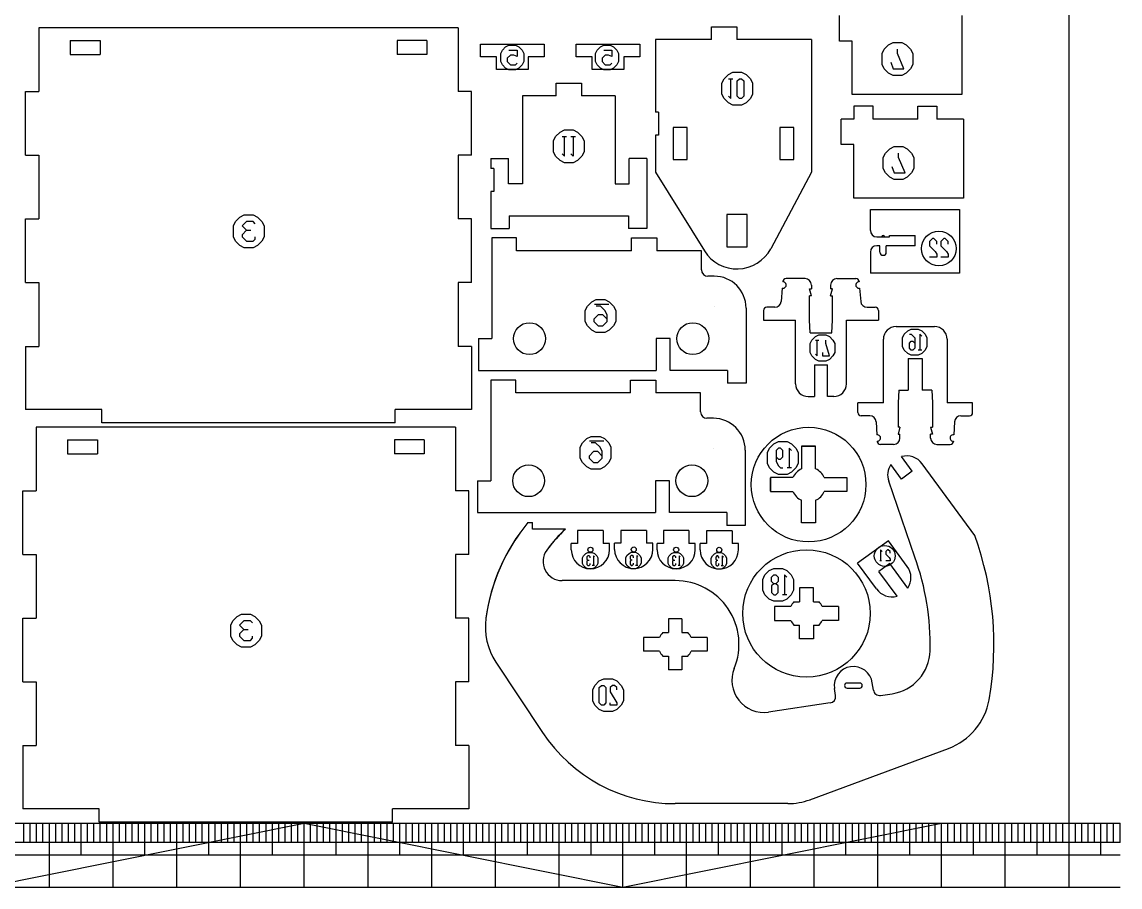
# Model space of a CAD drawing. Units: millimetres on the paper. Extents: x -210 to 68, y -148 to 80.
# Drawn here: x -104.3 to 68, y -148.5 to -12.7 of the extents above; entities that cross this region are included whole.
import ezdxf

# ---------------------------------------------------------------- set-up
doc = ezdxf.new("R2010")
doc.units = ezdxf.units.MM
for name, color, linetype, lineweight in [('1-4_1-4ﾚｲﾔ', 3, 'Continuous', 25), ('1-5_1-5ﾚｲﾔ', 2, 'Continuous', 25), ('7-0', 3, 'Continuous', 25)]:
    doc.layers.add(name, color=color, linetype=linetype, lineweight=lineweight)

msp = doc.modelspace()

# ---------------------------------------------------------------- linework, layer by layer
at = {"layer": '1-4_1-4ﾚｲﾔ'}
for p, q in [((23.985, -15.736), (23.985, -11.736)), ((-35.85, -13.65), (-35.85, -23.65)), ((-4.905, -15.504), (-4.905, -26.904)), ((3.895, -15.504), (-4.905, -15.504)), ((19.595, -15.504), (7.895, -15.504)), ((-96.75, -15.65), (-92.05, -15.65)), ((-96.75, -15.65), (-96.75, -17.85)), ((-92.05, -15.65), (-92.05, -17.85)), ((-45.45, -15.65), (-45.45, -17.85)), ((-40.75, -15.65), (-45.45, -15.65)), ((-40.75, -15.65), (-40.75, -17.85)), ((25.985, -15.736), (23.985, -15.736)), ((25.985, -24.136), (25.985, -15.736)), ((-96.75, -17.85), (-92.05, -17.85)), ((-40.75, -17.85), (-45.45, -17.85)), ((-29.853, -18.216), (-32.353, -18.216)), ((-29.853, -20.216), (-29.853, -18.216)), ((-14.853, -18.216), (-17.353, -18.216)), ((-14.853, -20.216), (-14.853, -18.216)), ((-24.853, -20.216), (-29.853, -20.216)), ((-9.853, -20.216), (-14.853, -20.216)), ((-103.75, -33.65), (-103.75, -23.65)), ((-103.75, -23.65), (-101.65, -23.65)), ((-33.75, -23.65), (-35.85, -23.65)), ((-33.75, -33.65), (-33.75, -23.65)), ((-20.487, -24.34), (-25.737, -24.34)), ((-25.737, -24.34), (-25.737, -38.14)), ((-11.237, -24.34), (-16.487, -24.34)), ((-11.237, -24.34), (-11.237, -38.14)), ((-4.405, -26.904), (-4.905, -26.904)), ((29.256, -25.973), (26.256, -25.973)), ((26.256, -25.973), (26.256, -27.973)), ((36.256, -25.973), (39.256, -25.973)), ((36.256, -27.973), (36.256, -25.973)), ((39.256, -25.973), (39.256, -27.973)), ((24.256, -31.973), (24.256, -27.973)), ((26.256, -27.973), (24.256, -27.973)), ((43.456, -27.973), (39.256, -27.973)), ((-4.905, -30.504), (-4.905, -36.304)), ((0.095, -34.304), (0.095, -29.304)), ((14.595, -29.304), (14.595, -34.304)), ((16.795, -29.304), (14.595, -29.304)), ((26.256, -31.973), (24.256, -31.973)), ((26.256, -40.373), (26.256, -31.973)), ((-103.75, -33.65), (-101.65, -33.65)), ((-101.65, -33.65), (-101.65, -43.65)), ((-33.75, -33.65), (-35.85, -33.65)), ((-35.85, -33.65), (-35.85, -43.65)), ((-30.737, -34.14), (-30.737, -35.74)), ((-30.737, -34.14), (-27.937, -34.14)), ((-27.937, -38.14), (-27.937, -34.14)), ((-6.237, -34.14), (-9.037, -34.14)), ((-9.037, -38.14), (-9.037, -34.14)), ((-6.237, -34.14), (-6.237, -45.14)), ((-2.105, -34.304), (0.095, -34.304)), ((-30.237, -35.74), (-30.737, -35.74)), ((-30.237, -35.74), (-30.237, -39.34)), ((-4.905, -36.304), (2.802, -48.677)), ((-30.737, -39.34), (-30.737, -45.14)), ((-30.237, -39.34), (-30.737, -39.34)), ((-25.737, -38.14), (-27.937, -38.14)), ((-11.237, -38.14), (-9.037, -38.14)), ((28.829, -45.46), (28.829, -42.16)), ((-103.75, -53.65), (-103.75, -43.65)), ((-103.75, -43.65), (-101.65, -43.65)), ((-33.75, -43.65), (-35.85, -43.65)), ((-33.75, -53.65), (-33.75, -43.65)), ((-27.837, -43.14), (-27.837, -45.14)), ((-27.837, -43.14), (-9.137, -43.14)), ((-9.137, -43.14), (-9.137, -45.14)), ((-30.737, -45.14), (-27.837, -45.14)), ((-6.237, -45.14), (-9.137, -45.14)), ((29.829, -46.46), (31.829, -46.46)), ((31.829, -46.46), (31.829, -46.26)), ((31.829, -46.26), (35.829, -46.26)), ((35.829, -47.86), (35.829, -46.26)), ((-26.676, -46.64), (-30.576, -46.64)), ((-30.576, -46.64), (-30.576, -62.44)), ((-26.676, -48.64), (-26.676, -46.64)), ((30.329, -47.86), (29.829, -47.86)), ((30.329, -48.86), (30.329, -47.86)), ((31.329, -48.86), (31.329, -47.86)), ((35.829, -47.86), (31.329, -47.86)), ((-8.658, -48.64), (-26.676, -48.64)), ((2.324, -48.64), (-4.676, -48.64)), ((2.324, -51.64), (2.324, -48.64)), ((28.829, -48.86), (28.829, -52.16)), ((4.324, -52.64), (3.324, -52.64)), ((18.578, -53.022), (15.587, -53.022)), ((23.578, -53.022), (26.565, -53.022)), ((42.829, -52.16), (28.829, -52.16)), ((-103.75, -53.65), (-101.65, -53.65)), ((-101.65, -53.65), (-101.65, -63.65)), ((-33.75, -53.65), (-35.85, -53.65)), ((-35.85, -53.65), (-35.85, -63.65)), ((15.01, -54.508), (14.849, -56.599)), ((15.089, -53.484), (15.086, -53.524)), ((19.278, -54.622), (19.578, -54.622)), ((19.578, -55.722), (19.278, -54.622)), ((19.578, -54.022), (19.578, -54.622)), ((22.578, -54.022), (22.578, -54.622)), ((22.878, -54.622), (22.578, -54.622)), ((22.578, -55.722), (22.878, -54.622)), ((27.063, -53.483), (27.067, -53.524)), ((27.143, -54.509), (27.306, -56.6)), ((19.578, -55.722), (19.278, -55.722)), ((19.278, -59.522), (19.278, -55.722)), ((22.578, -55.722), (22.878, -55.722)), ((22.878, -59.522), (22.878, -55.722)), ((4.324, -57.44), (4.324, -57.44)), ((9.324, -57.64), (9.324, -69.44)), ((12.078, -58.022), (12.078, -59.522)), ((13.852, -57.522), (12.578, -57.522)), ((28.303, -57.522), (29.578, -57.522)), ((30.078, -58.022), (30.078, -59.522)), ((12.078, -59.522), (17.078, -59.522)), ((17.078, -69.522), (17.078, -59.522)), ((19.378, -61.522), (19.278, -59.522)), ((32.869, -60.535), (38.869, -60.535)), ((-103.75, -63.65), (-103.75, -73.55)), ((-103.75, -63.65), (-101.65, -63.65)), ((-33.75, -63.65), (-35.85, -63.65)), ((-32.676, -62.44), (-32.676, -67.44)), ((-32.676, -62.44), (-30.576, -62.44)), ((-4.776, -62.44), (-4.776, -67.44)), ((30.869, -72.535), (30.869, -62.535)), ((40.869, -62.535), (40.869, -72.535)), ((20.048, -66.522), (22.108, -66.522)), ((20.048, -66.522), (20.048, -71.522)), ((22.108, -71.522), (22.108, -66.522)), ((34.769, -65.535), (36.969, -65.535)), ((34.769, -65.535), (34.769, -70.535)), ((36.969, -65.535), (36.969, -70.535)), ((-32.676, -67.44), (-4.776, -67.44)), ((6.424, -67.44), (-2.576, -67.44)), ((6.424, -67.44), (6.424, -69.44)), ((-26.813, -68.936), (-30.713, -68.936)), ((-30.713, -68.936), (-30.713, -84.736)), ((-26.813, -70.936), (-26.813, -68.936)), ((9.324, -69.44), (6.424, -69.44)), ((33.269, -70.535), (33.169, -72.535)), ((33.269, -70.535), (34.769, -70.535)), ((38.469, -70.535), (36.969, -70.535)), ((38.469, -70.535), (38.569, -72.535)), ((-8.795, -70.936), (-26.813, -70.936)), ((2.187, -70.936), (-4.813, -70.936)), ((2.187, -73.936), (2.187, -70.936)), ((19.078, -71.522), (20.048, -71.522)), ((23.078, -71.522), (22.108, -71.522)), ((-91.75, -73.55), (-103.75, -73.55)), ((-91.75, -75.65), (-91.75, -73.55)), ((-45.75, -75.65), (-45.75, -73.55)), ((30.869, -72.535), (26.869, -72.535)), ((26.869, -74.035), (26.869, -72.535)), ((33.169, -72.535), (33.169, -76.335)), ((38.569, -72.535), (38.569, -76.335)), ((44.869, -72.535), (40.869, -72.535)), ((44.869, -74.035), (44.869, -72.535)), ((-45.75, -75.65), (-91.75, -75.65)), ((4.187, -74.936), (3.187, -74.936)), ((28.723, -74.535), (27.369, -74.535)), ((29.722, -75.479), (29.836, -77.542)), ((42.017, -75.479), (41.902, -77.542)), ((43.015, -74.535), (44.369, -74.535)), ((-36.262, -76.306), (-36.262, -86.306)), ((33.469, -76.335), (33.169, -76.335)), ((33.469, -76.335), (33.169, -77.435)), ((33.169, -77.435), (33.469, -77.435)), ((33.469, -78.035), (33.469, -77.435)), ((38.269, -76.335), (38.569, -76.335)), ((38.269, -76.335), (38.569, -76.335)), ((38.269, -76.335), (38.569, -77.435)), ((38.569, -77.435), (38.269, -77.435)), ((38.269, -78.035), (38.269, -77.435)), ((-97.162, -78.306), (-92.462, -78.306)), ((-97.162, -78.306), (-97.162, -80.506)), ((-92.462, -78.306), (-92.462, -80.506)), ((-45.862, -78.306), (-45.862, -80.506)), ((-41.162, -78.306), (-45.862, -78.306)), ((-41.162, -78.306), (-41.162, -80.506)), ((29.891, -78.534), (29.893, -78.562)), ((32.469, -79.035), (30.392, -79.035)), ((39.269, -79.035), (41.346, -79.035)), ((41.847, -78.534), (41.845, -78.562)), ((-97.162, -80.506), (-92.462, -80.506)), ((-41.162, -80.506), (-45.862, -80.506)), ((4.187, -79.736), (4.187, -79.736)), ((9.187, -79.936), (9.187, -91.736)), ((20.233, -79.337), (18.033, -79.337)), ((18.033, -79.337), (18.033, -82.871)), ((18.083, -79.337), (20.183, -79.337)), ((20.233, -82.871), (20.233, -79.337)), ((35.381, -83.224), (33.721, -80.956)), ((45.198, -93.312), (36.952, -82.07)), ((13.133, -84.237), (13.133, -86.437)), ((16.668, -84.237), (13.133, -84.237)), ((13.133, -86.387), (13.133, -84.287)), ((21.599, -84.237), (25.133, -84.237)), ((25.133, -84.237), (25.133, -86.437)), ((25.133, -84.287), (25.133, -86.387)), ((-32.813, -84.736), (-32.813, -89.736)), ((-32.813, -84.736), (-30.713, -84.736)), ((-4.913, -84.736), (-4.913, -89.736)), ((35.801, -96.732), (31.697, -84.822)), ((-104.162, -96.306), (-104.162, -86.306)), ((-104.162, -86.306), (-102.062, -86.306)), ((-34.162, -86.306), (-36.262, -86.306)), ((-34.162, -96.306), (-34.162, -86.306)), ((13.133, -86.437), (16.668, -86.437)), ((18.033, -91.337), (18.033, -87.803)), ((20.233, -87.803), (20.233, -91.337)), ((25.133, -86.437), (21.599, -86.437)), ((-32.813, -89.736), (-4.913, -89.736)), ((-24.921, -91.313), (-24.211, -91.313)), ((6.287, -89.736), (-2.713, -89.736)), ((6.287, -89.736), (6.287, -91.736)), ((-13.103, -92.561), (-17.103, -92.561)), ((-17.103, -92.561), (-17.103, -94.561)), ((-13.103, -92.561), (-13.103, -94.561)), ((-6.306, -92.524), (-10.306, -92.524)), ((-10.306, -92.524), (-10.306, -94.524)), ((-6.306, -92.524), (-6.306, -94.524)), ((0.356, -92.561), (-3.644, -92.561)), ((-3.644, -92.561), (-3.644, -94.561)), ((0.356, -92.561), (0.356, -94.561)), ((7.116, -92.585), (3.116, -92.585)), ((3.116, -92.585), (3.116, -94.585)), ((9.187, -91.736), (6.287, -91.736)), ((7.116, -92.585), (7.116, -94.585)), ((20.233, -91.337), (18.033, -91.337)), ((20.183, -91.337), (18.083, -91.337)), ((-18.103, -95.561), (-18.103, -94.561)), ((-17.103, -94.561), (-18.103, -94.561)), ((-11.306, -95.524), (-11.306, -94.524)), ((-10.306, -94.524), (-11.306, -94.524)), ((-4.644, -95.561), (-4.644, -94.561)), ((-3.644, -94.561), (-4.644, -94.561)), ((2.116, -95.585), (2.116, -94.585)), ((3.116, -94.585), (2.116, -94.585)), ((-104.162, -96.306), (-102.062, -96.306)), ((-102.062, -96.306), (-102.062, -106.306)), ((-34.162, -96.306), (-36.262, -96.306)), ((-36.262, -96.306), (-36.262, -106.306)), ((29.778, -101.725), (26.826, -97.689)), ((31.866, -97.72), (30.171, -98.959)), ((34.706, -101.602), (31.866, -97.72)), ((33.011, -102.842), (30.171, -98.959)), ((-1.787, -100.413), (-19.535, -100.413)), ((19.901, -101.566), (17.701, -101.566)), ((17.701, -101.566), (17.701, -103.716)), ((19.851, -101.566), (17.751, -101.566)), ((19.901, -103.716), (19.901, -101.566)), ((13.801, -104.466), (13.801, -106.666)), ((16.335, -104.466), (13.801, -104.466)), ((13.801, -104.516), (13.801, -106.616)), ((16.834, -103.716), (17.701, -103.716)), ((19.901, -103.716), (20.768, -103.716)), ((23.801, -104.466), (21.267, -104.466)), ((23.801, -104.466), (23.801, -106.666)), ((23.801, -104.516), (23.801, -106.616)), ((-104.162, -116.306), (-104.162, -106.306)), ((-104.162, -106.306), (-102.062, -106.306)), ((-34.162, -106.306), (-36.262, -106.306)), ((-34.162, -116.306), (-34.162, -106.306)), ((-0.737, -106.413), (-0.737, -108.563)), ((13.801, -106.666), (16.335, -106.666)), ((23.801, -106.666), (21.267, -106.666)), ((16.834, -107.416), (17.701, -107.416)), ((17.701, -109.566), (17.701, -107.416)), ((19.901, -107.416), (20.768, -107.416)), ((19.901, -107.416), (19.901, -109.566)), ((-3.753, -108.563), (-2.837, -108.563)), ((-0.737, -108.563), (0.18, -108.563)), ((3.213, -109.363), (0.701, -109.363)), ((3.213, -109.363), (3.213, -111.463)), ((19.901, -109.566), (17.701, -109.566)), ((19.851, -109.566), (17.751, -109.566)), ((-4.274, -111.463), (-6.787, -111.463)), ((3.213, -111.463), (0.701, -111.463)), ((-29.932, -113.208), (-22.62, -124.232)), ((-3.753, -112.263), (-2.837, -112.263)), ((-2.837, -112.263), (-2.837, -114.413)), ((-0.737, -112.263), (0.18, -112.263)), ((-0.737, -112.263), (-0.737, -114.413)), ((-0.737, -114.413), (-2.837, -114.413)), ((-104.162, -116.306), (-102.062, -116.306)), ((-102.062, -116.306), (-102.062, -126.306)), ((-34.162, -116.306), (-36.262, -116.306)), ((-36.262, -116.306), (-36.262, -126.306)), ((27.161, -116.49), (25.161, -116.49)), ((29.296, -117.58), (29.129, -116.45)), ((23.361, -118.46), (23.194, -117.33)), ((25.161, -117.29), (27.161, -117.29)), ((30.432, -118.422), (32.23, -118.156)), ((22.519, -119.596), (12.832, -121.032)), ((-104.162, -126.306), (-104.162, -136.206)), ((-104.162, -126.306), (-102.062, -126.306)), ((-34.162, -126.306), (-36.262, -126.306)), ((19.352, -134.789), (41.081, -126.735)), ((15.877, -135.413), (-1.787, -135.413)), ((-92.162, -136.206), (-104.162, -136.206)), ((-92.162, -138.306), (-92.162, -136.206)), ((-46.162, -138.306), (-46.162, -136.206)), ((-46.162, -138.306), (-92.162, -138.306))]:
    msp.add_line(p, q, dxfattribs=at)
for points in [[(43.185, -11.736), (43.185, -24.136), (25.985, -24.136)], [(-35.85, -13.65), (-101.65, -13.65), (-101.65, -23.65)], [(3.895, -15.504), (3.895, -13.504), (7.895, -13.504), (7.895, -15.504)], [(19.595, -15.504), (19.595, -36.304), (13.19, -48.325)], [(-32.353, -18.216), (-32.353, -16.216), (-22.353, -16.216), (-22.353, -18.216)], [(-17.353, -18.216), (-17.353, -16.216), (-7.353, -16.216), (-7.353, -18.216)], [(-22.353, -18.216), (-24.853, -18.216), (-24.853, -20.216)], [(-7.353, -18.216), (-9.853, -18.216), (-9.853, -20.216)], [(-20.487, -24.34), (-20.487, -22.34), (-16.487, -22.34), (-16.487, -24.34)], [(-4.405, -26.904), (-4.405, -30.504), (-4.905, -30.504)], [(36.256, -27.973), (29.256, -27.973), (29.256, -25.973)], [(43.456, -27.973), (43.456, -40.373), (26.256, -40.373)], [(0.095, -29.304), (-2.105, -29.304), (-2.105, -34.304)], [(14.595, -34.304), (16.795, -34.304), (16.795, -29.304)], [(28.829, -42.16), (42.829, -42.16), (42.829, -52.16)], [(-8.676, -48.64), (-8.676, -46.64), (-4.676, -46.64), (-4.676, -48.64)], [(19.378, -61.522), (22.778, -61.522), (22.878, -59.522)], [(25.078, -69.522), (25.078, -59.522), (30.078, -59.522)], [(-33.75, -63.65), (-33.75, -73.55), (-45.75, -73.55)], [(-2.576, -67.44), (-2.576, -62.44), (-4.776, -62.44)], [(-8.813, -70.936), (-8.813, -68.936), (-4.813, -68.936), (-4.813, -70.936)], [(-36.262, -76.306), (-102.062, -76.306), (-102.062, -86.306)], [(35.381, -83.224), (33.686, -84.464), (32.026, -82.196)], [(-2.713, -89.736), (-2.713, -84.736), (-4.913, -84.736)], [(-19.032, -92.313), (-24.211, -92.313), (-24.211, -91.313)], [(-12.103, -95.561), (-12.103, -94.561), (-13.103, -94.561)], [(-5.306, -95.524), (-5.306, -94.524), (-6.306, -94.524)], [(1.356, -95.561), (1.356, -94.561), (0.356, -94.561)], [(8.116, -95.585), (8.116, -94.585), (7.116, -94.585)], [(34.621, -98.183), (31.669, -94.147), (26.826, -97.689)], [(-0.737, -106.413), (-2.837, -106.413), (-2.837, -108.563)], [(-4.274, -109.363), (-6.787, -109.363), (-6.787, -111.463)], [(-34.162, -126.306), (-34.162, -136.206), (-46.162, -136.206)]]:
    msp.add_lwpolyline(points, dxfattribs=at)
msp.add_lwpolyline([(9.495, -42.954), (6.295, -42.954), (6.295, -48.054), (9.495, -48.054)], close=True, dxfattribs=at)
for centre, radius in [((-24.658, -62.44), 2.5), ((0.962, -62.44), 2.5), ((19.133, -85.337), 9), ((-24.795, -84.736), 2.5), ((0.825, -84.736), 2.5), ((-15.103, -95.561), 0.4), ((-8.306, -95.524), 0.4), ((-1.644, -95.561), 0.4), ((5.116, -95.585), 0.4), ((18.801, -105.566), 10)]:
    msp.add_circle(centre, radius, dxfattribs=at)
for centre, radius, start, end in [((29.829, -45.46), 1, 180, 270), ((30.829, -46.46), 0.2, 0, 180), ((29.829, -48.86), 1, 90, 180), ((7.895, -45.504), 6, 211.92046, 331.95225), ((30.829, -48.86), 0.5, 180, 270), ((30.829, -48.86), 0.5, 270, 0), ((3.324, -51.64), 1, 180, 270), ((4.324, -57.64), 5, 0, 90), ((15.587, -53.522), 0.5, 90, 175.59126), ((18.578, -54.022), 1, 0, 90), ((23.578, -54.022), 1, 90, 180), ((26.565, -53.522), 0.5, 4.44738, 90), ((15.128, -54.022), 0.5, 256.39418, 94.78834), ((27.028, -54.022), 0.5, 85.52553, 283.36924), ((13.852, -56.522), 1, 270, 355.59126), ((28.303, -56.522), 1, 184.44738, 270), ((12.578, -58.022), 0.5, 90, 180), ((29.578, -58.022), 0.5, 0, 90), ((32.869, -62.535), 2, 90, 180), ((38.869, -62.535), 2, 0, 90), ((19.078, -69.522), 2, 180, 270), ((23.078, -69.522), 2, 270, 0), ((3.187, -73.936), 1, 180, 270), ((27.369, -74.035), 0.5, 180, 270), ((44.369, -74.035), 0.5, 270, 0), ((4.187, -79.936), 5, 0, 90), ((28.723, -75.535), 1, 3.17983, 90), ((43.015, -75.535), 1, 90, 176.82017), ((29.919, -78.035), 0.5, 266.82017, 99.54934), ((30.392, -78.535), 0.5, 183.17983, 270), ((32.469, -78.035), 1, 270, 0), ((39.269, -78.035), 1, 180, 270), ((41.819, -78.035), 0.5, 80.45066, 273.17983), ((41.346, -78.535), 0.5, 270, 356.82017), ((34.533, -83.844), 3, 36.18593, 105.69861), ((34.533, -83.844), 3, 146.67324, 199.01416), ((19.133, -85.337), 2.7, 114.04208, 155.95792), ((19.133, -85.337), 2.7, 24.04208, 65.95792), ((19.133, -85.337), 2.7, 204.04208, 245.95792), ((19.133, -85.337), 2.7, 294.04208, 335.95792), ((-1.787, -110.413), 30, 140.45629, 172.14769), ((-1.787, -110.413), 30, 144.07918, 172.14769), ((-1.787, -110.413), 25, 133.61428, 143.77845), ((-1.787, -110.413), 25, 135.25119, 143.77845), ((-1.787, -110.413), 50, 350, 20), ((-19.535, -97.413), 3, 143.77845, 270), ((-15.103, -95.561), 3, 180, 0), ((-8.306, -95.524), 3, 180, 0), ((-1.644, -95.561), 3, 180, 0), ((5.116, -95.585), 3, 180, 0), ((32.2, -99.954), 3, 326.67324, 36.18593), ((-1.787, -110.413), 40, 358.57821, 20), ((-1.787, -110.413), 10, 337.77507, 90), ((32.2, -99.954), 3, 216.18593, 285.69861), ((18.801, -105.566), 2.7, 136.74983, 155.95792), ((18.801, -105.566), 2.7, 24.04208, 43.25017), ((-21.599, -107.68), 10, 172.14769, 213.55731), ((18.801, -105.566), 2.7, 204.04208, 223.25017), ((18.801, -105.566), 2.7, 316.74983, 335.95792), ((-1.787, -110.413), 2.7, 136.74983, 157.11462), ((-1.787, -110.413), 2.7, 22.88538, 43.25017), ((-1.787, -110.413), 2.7, 202.88538, 223.25017), ((-1.787, -110.413), 2.7, 316.74983, 337.11462), ((31.203, -111.232), 7, 278.43495, 358.57821), ((12.099, -116.086), 5, 157.77507, 278.43495), ((26.161, -116.89), 3, 8.43495, 188.43495), ((25.161, -116.89), 0.4, 90, 270), ((27.161, -116.89), 0.4, 270, 90), ((22.372, -118.607), 1, 278.43495, 8.43495), ((30.286, -117.433), 1, 188.43495, 278.43495), ((37.606, -117.359), 10, 290.33771, 350), ((-1.787, -110.413), 25, 213.55731, 270), ((15.877, -125.413), 10, 270, 290.33771)]:
    msp.add_arc(centre, radius, start, end, dxfattribs=at)
at = {"layer": '1-5_1-5ﾚｲﾔ'}
for p, q in [((6.561, -21.653), (7.249, -21.653)), ((-19.526, -30.703), (-18.838, -30.703)), ((-18.151, -30.703), (-17.463, -30.703)), ((-70.1, -43.371), (-69.412, -43.027)), ((-69.412, -43.027), (-68.037, -43.027)), ((-68.037, -43.027), (-67.35, -43.371)), ((-71.131, -44.746), (-70.787, -44.058)), ((-71.131, -46.465), (-71.131, -44.746)), ((-70.787, -44.058), (-70.1, -43.371)), ((-69.069, -44.058), (-69.756, -44.746)), ((-69.756, -44.746), (-69.069, -45.433)), ((-68.037, -44.058), (-69.069, -44.058)), ((-67.694, -44.402), (-68.037, -44.058)), ((-67.35, -43.371), (-66.662, -44.058)), ((-66.662, -44.058), (-66.319, -44.746)), ((-66.319, -44.746), (-66.319, -46.465)), ((-70.787, -47.152), (-71.131, -46.465)), ((-69.069, -45.433), (-69.756, -46.121)), ((-69.756, -46.121), (-69.756, -46.465)), ((-69.756, -46.465), (-69.069, -47.152)), ((-69.069, -45.433), (-68.381, -45.433)), ((-67.694, -46.808), (-67.694, -46.465)), ((-66.319, -46.465), (-66.662, -47.152)), ((-70.1, -47.84), (-70.787, -47.152)), ((-69.412, -48.183), (-70.1, -47.84)), ((-68.037, -48.183), (-69.412, -48.183)), ((-69.069, -47.152), (-68.037, -47.152)), ((-68.037, -47.152), (-67.694, -46.808)), ((-67.35, -47.84), (-68.037, -48.183)), ((-66.662, -47.152), (-67.35, -47.84)), ((-14.475, -57.029), (-12.222, -57.029)), ((20.209, -62.665), (20.759, -62.665)), ((36.878, -64.228), (36.328, -64.228)), ((-15.243, -78.489), (-12.99, -78.489)), ((16.446, -82.727), (15.759, -82.727)), ((-14.464, -98.061), (-14.807, -98.061)), ((-7.666, -98.023), (-8.01, -98.023)), ((-1.004, -98.061), (-1.348, -98.061)), ((5.756, -98.085), (5.412, -98.085)), ((30.565, -97.324), (30.297, -97.324)), ((15.72, -102.623), (15.032, -102.623)), ((-71.542, -107.402), (-71.199, -106.714)), ((-71.199, -106.714), (-70.511, -106.027)), ((-70.511, -106.027), (-69.824, -105.683)), ((-69.48, -106.714), (-70.167, -107.402)), ((-69.824, -105.683), (-68.449, -105.683)), ((-68.449, -106.714), (-69.48, -106.714)), ((-68.449, -105.683), (-67.761, -106.027)), ((-68.105, -107.058), (-68.449, -106.714)), ((-67.761, -106.027), (-67.074, -106.714)), ((-67.074, -106.714), (-66.73, -107.402)), ((-71.542, -109.12), (-71.542, -107.402)), ((-70.167, -107.402), (-69.48, -108.089)), ((-69.48, -108.089), (-70.167, -108.777)), ((-69.48, -108.089), (-68.792, -108.089)), ((-66.73, -107.402), (-66.73, -109.12)), ((-71.199, -109.808), (-71.542, -109.12)), ((-70.511, -110.495), (-71.199, -109.808)), ((-70.167, -108.777), (-70.167, -109.12)), ((-70.167, -109.12), (-69.48, -109.808)), ((-69.48, -109.808), (-68.449, -109.808)), ((-68.449, -109.808), (-68.105, -109.464)), ((-68.105, -109.464), (-68.105, -109.12)), ((-67.074, -109.808), (-67.761, -110.495)), ((-66.73, -109.12), (-67.074, -109.808)), ((-69.824, -110.839), (-70.511, -110.495)), ((-68.449, -110.839), (-69.824, -110.839)), ((-67.761, -110.495), (-68.449, -110.839))]:
    msp.add_line(p, q, dxfattribs=at)
for points in [[(-26.858, -16.377), (-26.342, -16.635), (-25.827, -17.15), (-25.569, -17.666), (-25.569, -18.955), (-25.827, -19.471), (-26.342, -19.986), (-26.858, -20.244), (-27.889, -20.244), (-28.405, -19.986), (-28.92, -19.471), (-29.178, -18.955), (-29.178, -17.666), (-28.92, -17.15), (-28.405, -16.635), (-27.889, -16.377)], [(-11.989, -16.377), (-11.473, -16.635), (-10.957, -17.15), (-10.7, -17.666), (-10.7, -18.955), (-10.957, -19.471), (-11.473, -19.986), (-11.989, -20.244), (-13.02, -20.244), (-13.536, -19.986), (-14.051, -19.471), (-14.309, -18.955), (-14.309, -17.666), (-14.051, -17.15), (-13.536, -16.635), (-13.02, -16.377)], [(32.379, -21.124), (31.692, -20.78), (31.004, -20.092), (30.66, -19.405), (30.66, -17.686), (31.004, -16.999), (31.692, -16.311), (32.379, -15.967), (33.754, -15.967), (34.442, -16.311), (35.129, -16.999), (35.473, -17.686), (35.473, -19.405), (35.129, -20.092), (34.442, -20.78), (33.754, -21.124)], [(7.249, -25.778), (6.561, -25.434), (5.874, -24.746), (5.53, -24.059), (5.53, -22.34), (5.874, -21.653), (6.561, -20.965), (7.249, -20.621), (8.624, -20.621), (9.311, -20.965), (9.999, -21.653), (10.342, -22.34), (10.342, -24.059), (9.999, -24.746), (9.311, -25.434), (8.624, -25.778)], [(7.936, -21.996), (8.28, -21.653), (8.624, -21.653), (8.967, -21.996), (8.967, -24.403), (8.624, -24.746), (8.28, -24.746), (7.936, -24.403)], [(-19.182, -34.828), (-19.869, -34.484), (-20.557, -33.797), (-20.901, -33.109), (-20.901, -31.39), (-20.557, -30.703), (-19.869, -30.015), (-19.182, -29.672), (-17.807, -29.672), (-17.119, -30.015), (-16.432, -30.703), (-16.088, -31.39), (-16.088, -33.109), (-16.432, -33.797), (-17.119, -34.484), (-17.807, -34.828)], [(32.554, -37.463), (31.867, -37.12), (31.179, -36.432), (30.836, -35.745), (30.836, -34.026), (31.179, -33.338), (31.867, -32.651), (32.554, -32.307), (33.929, -32.307), (34.617, -32.651), (35.304, -33.338), (35.648, -34.026), (35.648, -35.745), (35.304, -36.432), (34.617, -37.12), (33.929, -37.463)], [(-14.204, -61.464), (-14.892, -61.12), (-15.579, -60.433), (-15.923, -59.745), (-15.923, -58.027), (-15.579, -57.339), (-14.892, -56.652), (-14.204, -56.308), (-12.829, -56.308), (-12.142, -56.652), (-11.454, -57.339), (-11.11, -58.027), (-11.11, -59.745), (-11.454, -60.433), (-12.142, -61.12), (-12.829, -61.464)], [(20.759, -65.965), (20.209, -65.69), (19.659, -65.14), (19.384, -64.59), (19.384, -63.215), (19.659, -62.665), (20.209, -62.115), (20.759, -61.84), (21.859, -61.84), (22.409, -62.115), (22.959, -62.665), (23.234, -63.215), (23.234, -64.59), (22.959, -65.14), (22.409, -65.69), (21.859, -65.965)], [(36.328, -60.928), (36.878, -61.203), (37.428, -61.753), (37.703, -62.303), (37.703, -63.678), (37.428, -64.228), (36.878, -64.778), (36.328, -65.053), (35.228, -65.053), (34.678, -64.778), (34.128, -64.228), (33.853, -63.678), (33.853, -62.303), (34.128, -61.753), (34.678, -61.203), (35.228, -60.928)], [(-14.972, -82.924), (-15.659, -82.58), (-16.347, -81.893), (-16.691, -81.205), (-16.691, -79.487), (-16.347, -78.799), (-15.659, -78.112), (-14.972, -77.768), (-13.597, -77.768), (-12.909, -78.112), (-12.222, -78.799), (-11.878, -79.487), (-11.878, -81.205), (-12.222, -81.893), (-12.909, -82.58), (-13.597, -82.924)], [(15.759, -78.602), (16.446, -78.945), (17.134, -79.633), (17.477, -80.32), (17.477, -82.039), (17.134, -82.727), (16.446, -83.414), (15.759, -83.758), (14.384, -83.758), (13.696, -83.414), (13.009, -82.727), (12.665, -82.039), (12.665, -80.32), (13.009, -79.633), (13.696, -78.945), (14.384, -78.602)], [(-14.807, -95.998), (-14.464, -96.17), (-14.12, -96.514), (-13.948, -96.857), (-13.948, -97.717), (-14.12, -98.061), (-14.464, -98.404), (-14.807, -98.576), (-15.495, -98.576), (-15.839, -98.404), (-16.182, -98.061), (-16.354, -97.717), (-16.354, -96.857), (-16.182, -96.514), (-15.839, -96.17), (-15.495, -95.998)], [(-8.01, -95.961), (-7.666, -96.133), (-7.323, -96.477), (-7.151, -96.82), (-7.151, -97.68), (-7.323, -98.023), (-7.666, -98.367), (-8.01, -98.539), (-8.698, -98.539), (-9.041, -98.367), (-9.385, -98.023), (-9.557, -97.68), (-9.557, -96.82), (-9.385, -96.477), (-9.041, -96.133), (-8.698, -95.961)], [(-1.348, -95.998), (-1.004, -96.17), (-0.661, -96.514), (-0.489, -96.857), (-0.489, -97.717), (-0.661, -98.061), (-1.004, -98.404), (-1.348, -98.576), (-2.036, -98.576), (-2.379, -98.404), (-2.723, -98.061), (-2.895, -97.717), (-2.895, -96.857), (-2.723, -96.514), (-2.379, -96.17), (-2.036, -95.998)], [(5.412, -96.022), (5.756, -96.194), (6.1, -96.538), (6.271, -96.882), (6.271, -97.741), (6.1, -98.085), (5.756, -98.428), (5.412, -98.6), (4.725, -98.6), (4.381, -98.428), (4.037, -98.085), (3.865, -97.741), (3.865, -96.882), (4.037, -96.538), (4.381, -96.194), (4.725, -96.022)], [(15.032, -98.498), (15.72, -98.841), (16.407, -99.529), (16.751, -100.216), (16.751, -101.935), (16.407, -102.623), (15.72, -103.31), (15.032, -103.654), (13.657, -103.654), (12.97, -103.31), (12.282, -102.623), (11.938, -101.935), (11.938, -100.216), (12.282, -99.529), (12.97, -98.841), (13.657, -98.498)], [(-11.641, -115.818), (-10.953, -116.162), (-10.266, -116.849), (-9.922, -117.537), (-9.922, -119.256), (-10.266, -119.943), (-10.953, -120.631), (-11.641, -120.974), (-13.016, -120.974), (-13.703, -120.631), (-14.391, -119.943), (-14.735, -119.256), (-14.735, -117.537), (-14.391, -116.849), (-13.703, -116.162), (-13.016, -115.818)], [(-12.672, -119.599), (-13.016, -119.943), (-13.36, -119.943), (-13.703, -119.599), (-13.703, -117.193), (-13.36, -116.849), (-13.016, -116.849), (-12.672, -117.193)]]:
    msp.add_lwpolyline(points, close=True, dxfattribs=at)
for points in [[(-27.889, -17.15), (-26.6, -17.15), (-26.6, -18.182), (-27.116, -17.924), (-27.631, -17.924), (-28.147, -18.44), (-28.147, -18.955), (-27.631, -19.471), (-26.858, -19.471), (-26.6, -19.213)], [(-13.02, -17.15), (-11.731, -17.15), (-11.731, -18.182), (-12.246, -17.924), (-12.762, -17.924), (-13.278, -18.44), (-13.278, -18.955), (-12.762, -19.471), (-11.989, -19.471), (-11.731, -19.213)], [(32.035, -19.061), (32.379, -20.092), (34.098, -20.092), (33.067, -17.686), (33.067, -16.999)], [(6.561, -24.403), (6.905, -24.746), (6.905, -21.653)], [(-19.526, -33.453), (-19.182, -33.797), (-19.182, -30.703)], [(-17.807, -30.703), (-17.807, -33.797), (-18.151, -33.453)], [(32.211, -35.401), (32.554, -36.432), (34.273, -36.432), (33.242, -34.026), (33.242, -33.338)], [(39.228, -47.628), (39.228, -47.181), (38.781, -46.734), (38.557, -46.734), (38.11, -47.181), (38.11, -47.851), (39.004, -48.745), (39.228, -49.192), (39.228, -49.639), (38.11, -49.639)], [(41.015, -47.628), (41.015, -47.181), (40.568, -46.734), (40.345, -46.734), (39.898, -47.181), (39.898, -47.851), (40.792, -48.745), (41.015, -49.192), (41.015, -49.639), (39.898, -49.639)], [(-12.485, -59.402), (-13.173, -58.714), (-13.86, -58.714), (-14.548, -59.402), (-14.548, -59.745), (-13.86, -60.433), (-13.173, -60.433), (-12.485, -59.745), (-12.485, -58.714), (-12.829, -58.027), (-13.517, -57.339), (-14.204, -57.339)], [(34.953, -61.753), (35.228, -61.753), (35.778, -62.303), (35.778, -63.953), (35.503, -64.228), (35.228, -64.228), (34.953, -63.953), (34.953, -63.128), (35.228, -62.853), (35.503, -62.853), (35.778, -63.128)], [(36.878, -62.028), (36.603, -61.753), (36.603, -64.228)], [(20.209, -64.865), (20.484, -65.14), (20.484, -62.665)], [(21.309, -64.59), (21.309, -65.14), (22.409, -65.14), (21.859, -63.215), (21.859, -62.665)], [(-13.253, -80.862), (-13.941, -80.174), (-14.628, -80.174), (-15.316, -80.862), (-15.316, -81.205), (-14.628, -81.893), (-13.941, -81.893), (-13.253, -81.205), (-13.253, -80.174), (-13.597, -79.487), (-14.284, -78.799), (-14.972, -78.799)], [(14.04, -81.008), (14.384, -81.352), (14.727, -81.352), (15.071, -81.008), (15.071, -79.977), (14.727, -79.633), (14.384, -79.633), (14.04, -79.977), (14.04, -81.695), (14.384, -82.383), (14.727, -82.727), (15.071, -82.727)], [(16.446, -79.977), (16.102, -79.633), (16.102, -82.727)], [(-8.354, -96.82), (-8.354, -96.648), (-8.526, -96.477), (-8.698, -96.477), (-8.869, -96.648), (-8.869, -96.992), (-8.698, -97.164), (-8.526, -97.164)], [(-7.666, -96.648), (-7.838, -96.477), (-7.838, -98.023)], [(30.699, -95.849), (30.431, -95.581), (30.431, -97.324)], [(31.906, -96.117), (31.906, -95.849), (31.637, -95.581), (31.503, -95.581), (31.235, -95.849), (31.235, -96.251), (31.771, -96.788), (31.906, -97.056), (31.906, -97.324), (31.235, -97.324)], [(-15.151, -96.857), (-15.151, -96.686), (-15.323, -96.514), (-15.495, -96.514), (-15.667, -96.686), (-15.667, -97.029), (-15.495, -97.201), (-15.323, -97.201)], [(-15.495, -97.201), (-15.667, -97.373), (-15.667, -97.889), (-15.495, -98.061), (-15.323, -98.061), (-15.151, -97.889), (-15.151, -97.717)], [(-14.464, -96.686), (-14.636, -96.514), (-14.636, -98.061)], [(-8.698, -97.164), (-8.869, -97.336), (-8.869, -97.852), (-8.698, -98.023), (-8.526, -98.023), (-8.354, -97.852), (-8.354, -97.68)], [(-1.692, -96.857), (-1.692, -96.686), (-1.864, -96.514), (-2.036, -96.514), (-2.207, -96.686), (-2.207, -97.029), (-2.036, -97.201), (-1.864, -97.201)], [(-2.036, -97.201), (-2.207, -97.373), (-2.207, -97.889), (-2.036, -98.061), (-1.864, -98.061), (-1.692, -97.889), (-1.692, -97.717)], [(-1.004, -96.686), (-1.176, -96.514), (-1.176, -98.061)], [(5.068, -96.882), (5.068, -96.71), (4.896, -96.538), (4.725, -96.538), (4.553, -96.71), (4.553, -97.053), (4.725, -97.225), (4.896, -97.225)], [(4.725, -97.225), (4.553, -97.397), (4.553, -97.913), (4.725, -98.085), (4.896, -98.085), (5.068, -97.913), (5.068, -97.741)], [(5.756, -96.71), (5.584, -96.538), (5.584, -98.085)], [(14.001, -99.529), (14.345, -99.873), (14.345, -100.56), (14.001, -100.904), (13.657, -100.904), (13.313, -101.248), (13.313, -102.279), (13.657, -102.623), (14.001, -102.623), (14.345, -102.279), (14.345, -101.248), (14.001, -100.904)], [(13.657, -100.904), (13.313, -100.56), (13.313, -99.873), (13.657, -99.529), (14.001, -99.529)], [(15.72, -99.873), (15.376, -99.529), (15.376, -102.623)], [(-10.953, -117.537), (-10.953, -117.193), (-11.297, -116.849), (-11.641, -116.849), (-11.985, -117.193), (-11.985, -117.881), (-10.953, -119.599), (-10.953, -119.943), (-11.985, -119.943), (-11.985, -119.599)]]:
    msp.add_lwpolyline(points, dxfattribs=at)
for centre, radius in [((39.575, -48.301), 2.73), ((31.084, -96.533), 1.638)]:
    msp.add_circle(centre, radius, dxfattribs=at)
at = {"layer": '7-0'}
for p, q in [((60, -148.5), (60, 71.5)), ((-210, -138.5), (68, -138.5)), ((-104, -141.5), (-104, -138.5)), ((-103, -141.5), (-103, -138.5)), ((-102, -141.5), (-102, -138.5)), ((-101, -141.5), (-101, -138.5)), ((-100, -148.5), (-100, -138.5)), ((-99, -141.5), (-99, -138.5)), ((-98, -141.5), (-98, -138.5)), ((-97, -141.5), (-97, -138.5)), ((-96, -141.5), (-96, -138.5)), ((-95, -143.5), (-95, -138.5)), ((-94, -141.5), (-94, -138.5)), ((-93, -141.5), (-93, -138.5)), ((-92, -141.5), (-92, -138.5)), ((-91, -141.5), (-91, -138.5)), ((-90, -148.5), (-90, -138.5)), ((-89, -141.5), (-89, -138.5)), ((-88, -141.5), (-88, -138.5)), ((-87, -141.5), (-87, -138.5)), ((-86, -141.5), (-86, -138.5)), ((-85, -143.5), (-85, -138.5)), ((-84, -141.5), (-84, -138.5)), ((-83, -141.5), (-83, -138.5)), ((-82, -141.5), (-82, -138.5)), ((-81, -141.5), (-81, -138.5)), ((-80, -148.5), (-80, -138.5)), ((-79, -141.5), (-79, -138.5)), ((-78, -141.5), (-78, -138.5)), ((-77, -141.5), (-77, -138.5)), ((-76, -141.5), (-76, -138.5)), ((-75, -143.5), (-75, -138.5)), ((-74, -141.5), (-74, -138.5)), ((-73, -141.5), (-73, -138.5)), ((-72, -141.5), (-72, -138.5)), ((-71, -141.5), (-71, -138.5)), ((-70, -148.5), (-70, -138.5)), ((-69, -141.5), (-69, -138.5)), ((-68, -141.5), (-68, -138.5)), ((-67, -141.5), (-67, -138.5)), ((-66, -141.5), (-66, -138.5)), ((-65, -143.5), (-65, -138.5)), ((-64, -141.5), (-64, -138.5)), ((-63, -141.5), (-63, -138.5)), ((-62, -141.5), (-62, -138.5)), ((-61, -141.5), (-61, -138.5)), ((-60, -148.5), (-60, -138.5)), ((-59, -141.5), (-59, -138.5)), ((-58, -141.5), (-58, -138.5)), ((-57, -141.5), (-57, -138.5)), ((-56, -141.5), (-56, -138.5)), ((-55, -143.5), (-55, -138.5)), ((-54, -141.5), (-54, -138.5)), ((-53, -141.5), (-53, -138.5)), ((-52, -141.5), (-52, -138.5)), ((-51, -141.5), (-51, -138.5)), ((-50, -148.5), (-50, -138.5)), ((-49, -141.5), (-49, -138.5)), ((-48, -141.5), (-48, -138.5)), ((-47, -141.5), (-47, -138.5)), ((-46, -141.5), (-46, -138.5)), ((-45, -143.5), (-45, -138.5)), ((-44, -141.5), (-44, -138.5)), ((-43, -141.5), (-43, -138.5)), ((-42, -141.5), (-42, -138.5)), ((-41, -141.5), (-41, -138.5)), ((-40, -148.5), (-40, -138.5)), ((-39, -141.5), (-39, -138.5)), ((-38, -141.5), (-38, -138.5)), ((-37, -141.5), (-37, -138.5)), ((-36, -141.5), (-36, -138.5)), ((-35, -143.5), (-35, -138.5)), ((-34, -141.5), (-34, -138.5)), ((-33, -141.5), (-33, -138.5)), ((-32, -141.5), (-32, -138.5)), ((-31, -141.5), (-31, -138.5)), ((-30, -148.5), (-30, -138.5)), ((-29, -141.5), (-29, -138.5)), ((-28, -141.5), (-28, -138.5)), ((-27, -141.5), (-27, -138.5)), ((-26, -141.5), (-26, -138.5)), ((-25, -143.5), (-25, -138.5)), ((-24, -141.5), (-24, -138.5)), ((-23, -141.5), (-23, -138.5)), ((-22, -141.5), (-22, -138.5)), ((-21, -141.5), (-21, -138.5)), ((-20, -148.5), (-20, -138.5)), ((-19, -141.5), (-19, -138.5)), ((-18, -141.5), (-18, -138.5)), ((-17, -141.5), (-17, -138.5)), ((-16, -141.5), (-16, -138.5)), ((-15, -143.5), (-15, -138.5)), ((-14, -141.5), (-14, -138.5)), ((-13, -141.5), (-13, -138.5)), ((-12, -141.5), (-12, -138.5)), ((-11, -141.5), (-11, -138.5)), ((-10, -148.5), (-10, -138.5)), ((-9, -141.5), (-9, -138.5)), ((-8, -141.5), (-8, -138.5)), ((-7, -141.5), (-7, -138.5)), ((-6, -141.5), (-6, -138.5)), ((-5, -143.5), (-5, -138.5)), ((-4, -141.5), (-4, -138.5)), ((-3, -141.5), (-3, -138.5)), ((-2, -141.5), (-2, -138.5)), ((-1, -141.5), (-1, -138.5)), ((0, -148.5), (0, -138.5)), ((1, -141.5), (1, -138.5)), ((2, -141.5), (2, -138.5)), ((3, -141.5), (3, -138.5)), ((4, -141.5), (4, -138.5)), ((5, -143.5), (5, -138.5)), ((6, -141.5), (6, -138.5)), ((7, -141.5), (7, -138.5)), ((8, -141.5), (8, -138.5)), ((9, -141.5), (9, -138.5)), ((10, -148.5), (10, -138.5)), ((11, -141.5), (11, -138.5)), ((12, -141.5), (12, -138.5)), ((13, -141.5), (13, -138.5)), ((14, -141.5), (14, -138.5)), ((15, -143.5), (15, -138.5)), ((16, -141.5), (16, -138.5)), ((17, -141.5), (17, -138.5)), ((18, -141.5), (18, -138.5)), ((19, -141.5), (19, -138.5)), ((20, -148.5), (20, -138.5)), ((21, -141.5), (21, -138.5)), ((22, -141.5), (22, -138.5)), ((23, -141.5), (23, -138.5)), ((24, -141.5), (24, -138.5)), ((25, -143.5), (25, -138.5)), ((26, -141.5), (26, -138.5)), ((27, -141.5), (27, -138.5)), ((28, -141.5), (28, -138.5)), ((29, -141.5), (29, -138.5)), ((30, -148.5), (30, -138.5)), ((31, -141.5), (31, -138.5)), ((32, -141.5), (32, -138.5)), ((33, -141.5), (33, -138.5)), ((34, -141.5), (34, -138.5)), ((35, -143.5), (35, -138.5)), ((36, -141.5), (36, -138.5)), ((37, -141.5), (37, -138.5)), ((38, -141.5), (38, -138.5)), ((39, -141.5), (39, -138.5)), ((40, -148.5), (40, -138.5)), ((41, -141.5), (41, -138.5)), ((42, -141.5), (42, -138.5)), ((43, -141.5), (43, -138.5)), ((44, -141.5), (44, -138.5)), ((45, -143.5), (45, -138.5)), ((46, -141.5), (46, -138.5)), ((47, -141.5), (47, -138.5)), ((48, -141.5), (48, -138.5)), ((49, -141.5), (49, -138.5)), ((50, -148.5), (50, -138.5)), ((51, -141.5), (51, -138.5)), ((52, -141.5), (52, -138.5)), ((53, -141.5), (53, -138.5)), ((54, -141.5), (54, -138.5)), ((55, -143.5), (55, -138.5)), ((56, -141.5), (56, -138.5)), ((57, -141.5), (57, -138.5)), ((58, -141.5), (58, -138.5)), ((59, -141.5), (59, -138.5)), ((61, -141.5), (61, -138.5)), ((62, -141.5), (62, -138.5)), ((63, -141.5), (63, -138.5)), ((64, -141.5), (64, -138.5)), ((65, -143.5), (65, -138.5)), ((66, -141.5), (66, -138.5)), ((67, -141.5), (67, -138.5)), ((68, -141.5), (68, -138.5)), ((68, -141.5), (-210, -141.5)), ((68, -143.5), (-210, -143.5)), ((-210, -148.5), (68, -148.5))]:
    msp.add_line(p, q, dxfattribs=at)
msp.add_lwpolyline([(-210, -148.5), (-160, -138.5), (-110, -148.5), (-60, -138.5), (-10, -148.5), (40, -138.5)], dxfattribs=at)

doc.saveas('drawing.dxf')
